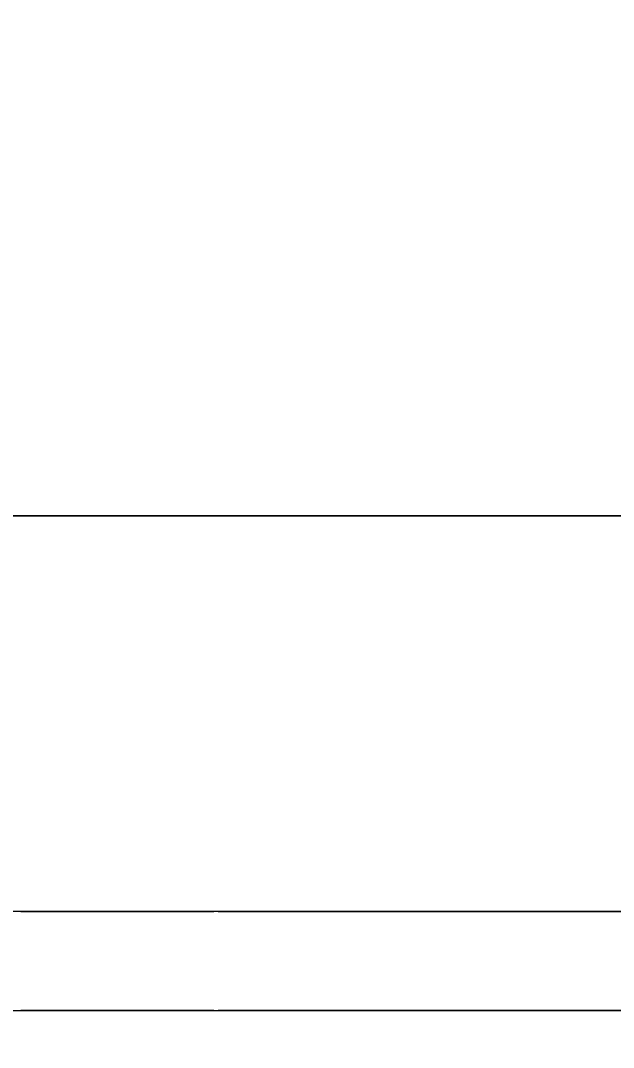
# Model space of a CAD drawing. Header units: millimetres. Extents: x -3724 to 231642, y -8553 to 29017.
# Drawn here: x 11292.5 to 11412.5, y 7928.5 to 8136.2 of the extents above; entities that cross this region are included whole.
import ezdxf

# ---------------------------------------------------------------- set-up
doc = ezdxf.new("R2010")
doc.units = ezdxf.units.MM
doc.layers.add('A-ANNO-DIMS', color=7, linetype='Continuous', lineweight=9)
doc.layers.add('A-ANNO-DIMS-100', color=7, linetype='Continuous', lineweight=9)
doc.layers.add('I-FURN-1', color=9, linetype='Continuous', lineweight=9, true_color=0x808080)
doc.styles.add('ISOCPEUR', font='isocpeur.ttf', dxfattribs={"width": 0.9, "height": 250})
doc.styles.add('ISOCPEUR_1', font='isocpeur.ttf', dxfattribs={"width": 0.9, "height": 200})
doc.dimstyles.new('ISO-2_0_0_9К_Средний_округл2', dxfattribs={"dimscale": 304.8, "dimtxt": 199.196235, "dimasz": 0.492126, "dimexe": 0.393701, "dimexo": 0, "dimgap": 0, "dimtad": 1, "dimdec": 0, "dimrnd": 10, "dimzin": 0, "dimdsep": 46, "dimtxsty": 'ISOCPEUR_1', "dimblk1": 'OBLIQUE', "dimblk2": 'OBLIQUE', "dimsah": 1, "dimcen": 0.09, "dimdle": 0.393701, "dimazin": 0, "dimtfac": 1, "dimtdec": 4, "dimtix": 1, "dimtmove": 0, "dimatfit": 3, "dimfxl": 1, "dimtvp": 1, "dimtolj": 1, "dimtzin": 0, "dimarcsym": 2})
doc.dimstyles.new('ISO-2_5_0_9К_БОЛЬШОЙ', dxfattribs={"dimscale": 304.8, "dimtxt": 248.995294, "dimasz": 0.492126, "dimexe": 0.393701, "dimexo": 0.984252, "dimgap": 0, "dimtad": 1, "dimdec": 0, "dimrnd": 10, "dimzin": 0, "dimdsep": 46, "dimtxsty": 'ISOCPEUR', "dimblk1": 'OBLIQUE', "dimblk2": 'OBLIQUE', "dimsah": 1, "dimcen": 0.09, "dimdle": 0.393701, "dimazin": 0, "dimtfac": 1, "dimtdec": 4, "dimtix": 1, "dimtmove": 0, "dimatfit": 3, "dimfxl": 1, "dimtvp": 1, "dimtolj": 1, "dimtzin": 0, "dimarcsym": 2})

# ---------------------------------------------------------------- blocks, each defined once
blk = doc.blocks.new('Бизиборд лего - бизиборд 1_21б-32328682-План расстановки мебели и оборудования 1 этажа в осях 1-12')
at = {"layer": 'I-FURN-1'}
for p, q in [((1245, 100), (935, 100)), ((935, 100), (1245, 100)), ((1500, 20), (1000, 20)), ((1050.07, 20), (1089.13, 20)), ((1089.13, 20), (1050.07, 20)), ((1050.07, 20), (1089.13, 20)), ((1090, 20), (1108.66, 20)), ((1090.34, 20), (1090, 20)), ((1090, 20), (1108.66, 20)), ((1108.66, 20), (1090, 20)), ((1090, 20), (1108.66, 20)), ((1092.93, 20), (1090, 20)), ((1090, 20), (1108.66, 20)), ((1090.34, 20), (1090, 20)), ((1090, 20), (1095, 20)), ((1097.41, 20), (1090, 20)), ((1090, 20), (1108.66, 20)), ((1107.07, 20), (1090, 20)), ((1090, 20), (1091.34, 20)), ((1090.34, 20), (1090, 20)), ((1090, 20), (1100, 20)), ((1092.93, 20), (1090, 20)), ((1090, 20), (1091.34, 20)), ((1097.41, 20), (1090, 20)), ((1090, 20), (1102.59, 20)), ((1090.34, 20), (1090, 20)), ((1090, 20), (1108.66, 20)), ((1108.66, 20), (1090, 20)), ((1090, 20), (1108.66, 20)), ((1108.66, 20), (1090, 20)), ((1090, 20), (1108.66, 20)), ((1108.66, 20), (1090, 20)), ((1090, 20), (1108.66, 20)), ((1108.66, 20), (1090, 20)), ((1090, 20), (1108.66, 20)), ((1108.66, 20), (1090, 20)), ((1090, 20), (1108.66, 20)), ((1108.66, 20), (1090, 20)), ((1090, 20), (1100, 20)), ((1091.34, 20), (1090, 20)), ((1090, 20), (1108.66, 20)), ((1108.66, 20), (1090, 20)), ((1090, 20), (1108.66, 20)), ((1092.93, 20), (1090, 20)), ((1090, 20), (1108.66, 20)), ((1090.34, 20), (1090, 20)), ((1090, 20), (1108.66, 20)), ((1091.34, 20), (1090, 20)), ((1090, 20), (1108.66, 20)), ((1091.34, 20), (1090, 20)), ((1090, 20), (1091.34, 20)), ((1108.66, 20), (1090, 20)), ((1090, 20), (1092.93, 20)), ((1108.66, 20), (1090, 20)), ((1090, 20), (1108.66, 20)), ((1108.66, 20), (1090, 20)), ((1090, 20), (1108.66, 20)), ((1108.66, 20), (1090, 20)), ((1090, 20), (1107.07, 20)), ((1105, 20), (1090, 20)), ((1092.93, 20), (1090.34, 20)), ((1102.59, 20), (1090.34, 20)), ((1092.93, 20), (1090.34, 20)), ((1108.66, 20), (1090.34, 20)), ((1091.34, 20), (1090.34, 20)), ((1091.34, 20), (1092.93, 20)), ((1092.93, 20), (1091.34, 20)), ((1091.34, 20), (1092.93, 20)), ((1091.34, 20), (1100, 20)), ((1091.34, 20), (1100, 20)), ((1092.93, 20), (1091.34, 20)), ((1092.93, 20), (1091.34, 20)), ((1100, 20), (1091.34, 20)), ((1095, 20), (1091.34, 20)), ((1091.34, 20), (1102.59, 20)), ((1095, 20), (1092.93, 20)), ((1108.66, 20), (1092.93, 20)), ((1095, 20), (1092.93, 20)), ((1108.66, 20), (1092.93, 20)), ((1095, 20), (1092.93, 20)), ((1108.66, 20), (1092.93, 20)), ((1095, 20), (1092.93, 20)), ((1092.93, 20), (1097.41, 20)), ((1095, 20), (1098.9, 20)), ((1098.9, 20), (1095, 20)), ((1095, 20), (1098.9, 20)), ((1097.41, 20), (1095, 20)), ((1095, 20), (1097.41, 20)), ((1097.41, 20), (1095, 20)), ((1097.41, 20), (1095, 20)), ((1097.41, 20), (1095, 20)), ((1108.66, 20), (1095, 20)), ((1100, 20), (1097.41, 20)), ((1097.41, 20), (1108.66, 20)), ((1100, 20), (1097.41, 20)), ((1100, 20), (1097.41, 20)), ((1102.59, 20), (1097.41, 20)), ((1100, 20), (1097.41, 20)), ((1100, 20), (1097.41, 20)), ((1097.41, 20), (1100, 20)), ((1100, 20), (1108.66, 20)), ((1108.66, 20), (1100, 20)), ((1100, 20), (1108.66, 20)), ((1108.66, 20), (1100, 20)), ((1108.66, 20), (1100, 20)), ((1100, 20), (1108.66, 20)), ((1102.59, 20), (1100, 20)), ((1100, 20), (1108.66, 20)), ((1100, 20), (1105, 20)), ((1100, 20), (1102.59, 20)), ((1102.59, 20), (1100, 20)), ((1102.59, 20), (1100, 20)), ((1108.66, 20), (1100, 20)), ((1100, 20), (1102.59, 20)), ((1108.66, 20), (1102.59, 20)), ((1105, 20), (1102.59, 20)), ((1108.66, 20), (1102.59, 20)), ((1102.59, 20), (1108.66, 20)), ((1102.59, 20), (1105, 20)), ((1107.07, 20), (1102.59, 20)), ((1105, 20), (1102.59, 20)), ((1102.59, 20), (1108.66, 20)), ((1102.59, 20), (1105, 20)), ((1108.66, 20), (1105, 20)), ((1105, 20), (1108.66, 20)), ((1105, 20), (1107.07, 20)), ((1108.66, 20), (1105, 20)), ((1105, 20), (1107.07, 20)), ((1107.07, 20), (1105, 20)), ((1108.66, 20), (1107.07, 20)), ((1107.07, 20), (1108.66, 20)), ((1108.66, 20), (1107.07, 20)), ((1107.07, 20), (1108.66, 20)), ((1107.07, 20), (1110, 20)), ((1110, 20), (1107.07, 20)), ((1108.66, 20), (1108.67, 20)), ((1108.67, 20), (1108.66, 20)), ((1108.66, 20), (1108.67, 20)), ((1108.67, 20), (1108.66, 20)), ((1108.66, 20), (1108.67, 20)), ((1108.67, 20), (1108.66, 20)), ((1108.66, 20), (1108.67, 20)), ((1108.67, 20), (1108.66, 20)), ((1108.66, 20), (1108.67, 20)), ((1108.67, 20), (1108.66, 20)), ((1108.66, 20), (1108.67, 20)), ((1108.67, 20), (1108.66, 20)), ((1108.66, 20), (1108.67, 20)), ((1108.67, 20), (1108.66, 20)), ((1108.66, 20), (1108.67, 20)), ((1108.67, 20), (1108.66, 20)), ((1108.66, 20), (1108.67, 20)), ((1108.67, 20), (1108.66, 20)), ((1108.66, 20), (1108.67, 20)), ((1108.67, 20), (1108.66, 20)), ((1108.66, 20), (1108.67, 20)), ((1108.67, 20), (1108.66, 20)), ((1108.66, 20), (1108.67, 20)), ((1108.67, 20), (1108.66, 20)), ((1108.66, 20), (1108.67, 20)), ((1108.67, 20), (1108.66, 20)), ((1108.66, 20), (1108.67, 20)), ((1108.67, 20), (1108.66, 20)), ((1108.66, 20), (1108.67, 20)), ((1108.67, 20), (1108.66, 20)), ((1108.66, 20), (1108.67, 20)), ((1108.67, 20), (1108.66, 20)), ((1108.66, 20), (1108.67, 20)), ((1108.67, 20), (1108.66, 20)), ((1108.66, 20), (1108.67, 20)), ((1108.67, 20), (1108.66, 20)), ((1108.66, 20), (1108.67, 20)), ((1108.67, 20), (1108.66, 20)), ((1108.66, 20), (1108.67, 20)), ((1108.67, 20), (1108.66, 20)), ((1108.66, 20), (1108.67, 20)), ((1108.67, 20), (1108.66, 20)), ((1108.66, 20), (1108.67, 20)), ((1108.67, 20), (1108.66, 20)), ((1108.66, 20), (1108.67, 20)), ((1108.67, 20), (1108.66, 20)), ((1108.66, 20), (1108.67, 20)), ((1108.67, 20), (1108.66, 20)), ((1108.66, 20), (1108.67, 20)), ((1108.67, 20), (1108.66, 20)), ((1108.66, 20), (1108.67, 20)), ((1108.67, 20), (1108.66, 20)), ((1108.67, 20), (1110, 20)), ((1110, 20), (1108.67, 20)), ((1108.67, 20), (1110, 20)), ((1110, 20), (1108.67, 20)), ((1108.67, 20), (1110, 20)), ((1110, 20), (1108.67, 20)), ((1108.67, 20), (1110, 20)), ((1110, 20), (1108.67, 20)), ((1108.67, 20), (1110, 20)), ((1109.66, 20), (1108.67, 20)), ((1108.67, 20), (1110, 20)), ((1110, 20), (1108.67, 20)), ((1108.67, 20), (1110, 20)), ((1109.66, 20), (1108.67, 20)), ((1108.67, 20), (1110, 20)), ((1109.66, 20), (1108.67, 20)), ((1108.67, 20), (1109.66, 20)), ((1110, 20), (1108.67, 20)), ((1108.67, 20), (1110, 20)), ((1110, 20), (1108.67, 20)), ((1108.67, 20), (1110, 20)), ((1110, 20), (1108.67, 20)), ((1108.67, 20), (1109.66, 20)), ((1110, 20), (1108.67, 20)), ((1108.67, 20), (1110, 20)), ((1110, 20), (1108.67, 20)), ((1108.67, 20), (1110, 20)), ((1110, 20), (1108.67, 20)), ((1108.67, 20), (1110, 20)), ((1110, 20), (1108.67, 20)), ((1108.67, 20), (1110, 20)), ((1110, 20), (1108.67, 20)), ((1108.67, 20), (1110, 20)), ((1109.66, 20), (1108.67, 20)), ((1108.67, 20), (1110, 20)), ((1110, 20), (1108.67, 20)), ((1108.67, 20), (1110, 20)), ((1110, 20), (1108.67, 20)), ((1108.67, 20), (1110, 20)), ((1110, 20), (1108.67, 20)), ((1108.67, 20), (1110, 20)), ((1110, 20), (1108.67, 20)), ((1108.67, 20), (1110, 20)), ((1110, 20), (1108.67, 20)), ((1108.67, 20), (1110, 20)), ((1109.66, 20), (1108.67, 20)), ((1108.67, 20), (1110, 20)), ((1110, 20), (1108.67, 20)), ((1108.67, 20), (1110, 20)), ((1110, 20), (1108.67, 20)), ((1108.67, 20), (1110, 20)), ((1110, 20), (1108.67, 20)), ((1110, 20), (1109.66, 20)), ((1110, 20), (1109.66, 20)), ((1110, 20), (1109.66, 20)), ((1109.66, 20), (1110, 20)), ((1109.66, 20), (1110, 20)), ((1110, 20), (1109.66, 20)), ((1110, 20), (1109.66, 20)), ((1110, 20), (1150, 20)), ((1150, 20), (1110, 20)), ((1110, 20), (1150, 20)), ((1150, 20), (1150.34, 20)), ((1150.34, 20), (1150, 20)), ((1150, 20), (1157.41, 20)), ((1157.41, 20), (1150, 20)), ((1150, 20), (1157.41, 20)), ((1157.41, 20), (1150, 20)), ((1150, 20), (1157.41, 20)), ((1157.41, 20), (1150, 20)), ((1150, 20), (1157.41, 20)), ((1157.41, 20), (1150, 20)), ((1150, 20), (1157.41, 20)), ((1150.34, 20), (1150, 20)), ((1150, 20), (1155, 20)), ((1150.34, 20), (1150, 20)), ((1150, 20), (1152.93, 20)), ((1155, 20), (1150, 20)), ((1150, 20), (1150.34, 20)), ((1157.41, 20), (1150, 20)), ((1150, 20), (1157.41, 20)), ((1157.41, 20), (1150, 20)), ((1150, 20), (1157.41, 20)), ((1157.41, 20), (1150, 20)), ((1150, 20), (1157.41, 20)), ((1155, 20), (1150, 20)), ((1150, 20), (1157.41, 20)), ((1157.41, 20), (1150, 20)), ((1150, 20), (1157.41, 20)), ((1157.41, 20), (1150, 20)), ((1150, 20), (1157.41, 20)), ((1157.41, 20), (1150, 20)), ((1150, 20), (1157.41, 20)), ((1157.41, 20), (1150, 20)), ((1150, 20), (1157.41, 20)), ((1157.41, 20), (1150, 20)), ((1150, 20), (1157.41, 20)), ((1157.41, 20), (1150, 20)), ((1150, 20), (1157.41, 20)), ((1157.41, 20), (1150, 20)), ((1150, 20), (1150.34, 20)), ((1150.34, 20), (1150, 20)), ((1150, 20), (1155, 20)), ((1155, 20), (1150, 20)), ((1150, 20), (1157.41, 20)), ((1157.41, 20), (1150, 20)), ((1150, 20), (1157.41, 20)), ((1157.41, 20), (1150, 20)), ((1150, 20), (1152.93, 20)), ((1157.41, 20), (1150, 20)), ((1150, 20), (1157.41, 20)), ((1157.41, 20), (1150, 20)), ((1150, 20), (1157.41, 20)), ((1157.41, 20), (1150, 20)), ((1150, 20), (1155, 20)), ((1170, 20), (1150, 20)), ((1150.34, 20), (1157.41, 20)), ((1151.34, 20), (1150.34, 20)), ((1157.41, 20), (1150.34, 20)), ((1155, 20), (1150.34, 20)), ((1150.34, 20), (1155, 20)), ((1150.34, 20), (1157.41, 20)), ((1157.41, 20), (1150.34, 20)), ((1151.34, 20), (1157.41, 20)), ((1157.41, 20), (1151.34, 20)), ((1151.34, 20), (1157.41, 20)), ((1152.93, 20), (1151.34, 20)), ((1155, 20), (1152.93, 20)), ((1152.93, 20), (1157.41, 20)), ((1152.93, 20), (1157.41, 20)), ((1157.41, 20), (1155, 20)), ((1155, 20), (1157.41, 20)), ((1157.41, 20), (1155, 20)), ((1157.41, 20), (1155, 20)), ((1155, 20), (1157.41, 20)), ((1157.41, 20), (1155, 20)), ((1155, 20), (1157.41, 20)), ((1157.41, 20), (1155, 20)), ((1155, 20), (1157.41, 20)), ((1157.41, 20), (1157.5, 20)), ((1157.5, 20), (1157.41, 20)), ((1157.41, 20), (1157.5, 20)), ((1157.5, 20), (1157.41, 20)), ((1157.41, 20), (1157.5, 20)), ((1157.5, 20), (1157.41, 20)), ((1157.41, 20), (1157.5, 20)), ((1157.5, 20), (1157.41, 20)), ((1157.41, 20), (1157.5, 20)), ((1157.5, 20), (1157.41, 20)), ((1157.41, 20), (1157.5, 20)), ((1157.5, 20), (1157.41, 20)), ((1157.41, 20), (1157.5, 20)), ((1157.5, 20), (1157.41, 20)), ((1157.41, 20), (1157.5, 20)), ((1157.5, 20), (1157.41, 20)), ((1157.41, 20), (1157.5, 20)), ((1157.5, 20), (1157.41, 20)), ((1157.41, 20), (1157.5, 20)), ((1157.5, 20), (1157.41, 20)), ((1157.41, 20), (1157.5, 20)), ((1157.5, 20), (1157.41, 20)), ((1157.41, 20), (1157.5, 20)), ((1157.5, 20), (1157.41, 20)), ((1157.41, 20), (1157.5, 20)), ((1157.5, 20), (1157.41, 20)), ((1157.41, 20), (1157.5, 20)), ((1157.5, 20), (1157.41, 20)), ((1157.41, 20), (1157.5, 20)), ((1157.5, 20), (1157.41, 20)), ((1157.41, 20), (1157.5, 20)), ((1157.5, 20), (1157.41, 20)), ((1157.41, 20), (1157.5, 20)), ((1157.5, 20), (1157.41, 20)), ((1157.41, 20), (1157.5, 20)), ((1157.5, 20), (1157.41, 20)), ((1157.41, 20), (1157.5, 20)), ((1157.5, 20), (1157.41, 20)), ((1157.41, 20), (1157.5, 20)), ((1157.5, 20), (1157.41, 20)), ((1157.41, 20), (1157.5, 20)), ((1157.5, 20), (1157.41, 20)), ((1157.41, 20), (1157.5, 20)), ((1157.5, 20), (1157.41, 20)), ((1157.41, 20), (1157.5, 20)), ((1157.5, 20), (1157.41, 20)), ((1157.41, 20), (1157.5, 20)), ((1157.5, 20), (1157.41, 20)), ((1157.41, 20), (1157.5, 20)), ((1157.5, 20), (1157.41, 20)), ((1157.41, 20), (1157.5, 20)), ((1157.5, 20), (1157.41, 20)), ((1157.41, 20), (1160, 20)), ((1157.5, 20), (1162.38, 20)), ((1162.38, 20), (1157.5, 20)), ((1157.5, 20), (1162.38, 20)), ((1157.5, 20), (1169.66, 20)), ((1160, 20), (1157.5, 20)), ((1157.5, 20), (1170, 20)), ((1160, 20), (1157.5, 20)), ((1157.5, 20), (1170, 20)), ((1170, 20), (1157.5, 20)), ((1157.5, 20), (1170, 20)), ((1170, 20), (1157.5, 20)), ((1157.5, 20), (1170, 20)), ((1170, 20), (1157.5, 20)), ((1157.5, 20), (1170, 20)), ((1170, 20), (1157.5, 20)), ((1157.5, 20), (1162.59, 20)), ((1162.59, 20), (1157.5, 20)), ((1157.5, 20), (1162.59, 20)), ((1165, 20), (1157.5, 20)), ((1157.5, 20), (1170, 20)), ((1162.59, 20), (1157.5, 20)), ((1157.5, 20), (1170, 20)), ((1170, 20), (1157.5, 20)), ((1157.5, 20), (1170, 20)), ((1170, 20), (1157.5, 20)), ((1157.5, 20), (1169.66, 20)), ((1160, 20), (1157.5, 20)), ((1157.5, 20), (1170, 20)), ((1170, 20), (1157.5, 20)), ((1157.5, 20), (1170, 20)), ((1170, 20), (1157.5, 20)), ((1157.5, 20), (1170, 20)), ((1170, 20), (1157.5, 20)), ((1157.5, 20), (1170, 20)), ((1167.07, 20), (1157.5, 20)), ((1157.5, 20), (1170, 20)), ((1170, 20), (1157.5, 20)), ((1157.5, 20), (1170, 20)), ((1170, 20), (1157.5, 20)), ((1157.5, 20), (1170, 20)), ((1162.59, 20), (1157.5, 20)), ((1157.5, 20), (1160, 20)), ((1167.07, 20), (1157.5, 20)), ((1157.5, 20), (1165, 20)), ((1170, 20), (1157.5, 20)), ((1157.5, 20), (1170, 20)), ((1169.66, 20), (1157.5, 20)), ((1157.5, 20), (1167.07, 20)), ((1165, 20), (1157.5, 20)), ((1157.5, 20), (1170, 20)), ((1170, 20), (1157.5, 20)), ((1157.5, 20), (1170, 20)), ((1170, 20), (1157.5, 20)), ((1157.5, 20), (1170, 20)), ((1170, 20), (1157.5, 20)), ((1162.59, 20), (1160, 20)), ((1170, 20), (1160, 20)), ((1169.66, 20), (1160, 20)), ((1160, 20), (1162.59, 20)), ((1160, 20), (1162.59, 20)), ((1162.59, 20), (1167.07, 20)), ((1167.07, 20), (1162.59, 20)), ((1162.59, 20), (1167.07, 20)), ((1167.07, 20), (1162.59, 20)), ((1162.59, 20), (1169.66, 20)), ((1165, 20), (1162.59, 20)), ((1162.59, 20), (1165, 20)), ((1165, 20), (1162.59, 20)), ((1170, 20), (1162.59, 20)), ((1162.59, 20), (1165, 20)), ((1162.59, 20), (1170, 20)), ((1167.07, 20), (1165, 20)), ((1165, 20), (1170, 20)), ((1167.07, 20), (1165, 20)), ((1170, 20), (1165, 20)), ((1165, 20), (1170, 20)), ((1165, 20), (1170, 20)), ((1170, 20), (1165, 20)), ((1168.66, 20), (1167.07, 20)), ((1170, 20), (1167.07, 20)), ((1170, 20), (1167.07, 20)), ((1170, 20), (1167.07, 20)), ((1170, 20), (1167.07, 20)), ((1167.07, 20), (1170, 20)), ((1167.27, 20), (1168.66, 20)), ((1168.66, 20), (1167.27, 20)), ((1167.27, 20), (1168.66, 20)), ((1169.66, 20), (1168.66, 20)), ((1169.66, 20), (1170, 20)), ((1170, 20), (1169.66, 20)), ((1169.66, 20), (1170, 20)), ((1169.66, 20), (1170, 20)), ((1170, 20), (1169.66, 20)), ((1170, 20), (1169.66, 20)), ((1170, 20), (1210, 20)), ((1210, 20), (1170, 20)), ((1170, 20), (1205, 20)), ((1000, 0), (1500, 0)), ((1089.13, 0), (1050.07, 0)), ((1050.07, 0), (1089.13, 0)), ((1089.13, 0), (1050.07, 0)), ((1090.34, 0), (1090, 0)), ((1090, 0), (1092.93, 0)), ((1090.34, 0), (1090, 0)), ((1090, 0), (1090.34, 0)), ((1108.66, 0), (1090, 0)), ((1090, 0), (1108.66, 0)), ((1090.34, 0), (1090, 0)), ((1090, 0), (1090.34, 0)), ((1108.66, 0), (1090, 0)), ((1090, 0), (1108.66, 0)), ((1100, 0), (1090, 0)), ((1090, 0), (1108.66, 0)), ((1108.66, 0), (1090, 0)), ((1090, 0), (1108.66, 0)), ((1090.34, 0), (1090, 0)), ((1090, 0), (1100, 0)), ((1108.66, 0), (1090, 0)), ((1090, 0), (1108.66, 0)), ((1108.66, 0), (1090, 0)), ((1090, 0), (1108.66, 0)), ((1108.66, 0), (1090, 0)), ((1090, 0), (1108.66, 0)), ((1108.66, 0), (1090, 0)), ((1090, 0), (1108.66, 0)), ((1108.66, 0), (1090, 0)), ((1090, 0), (1108.66, 0)), ((1108.66, 0), (1090, 0)), ((1090, 0), (1095, 0)), ((1108.66, 0), (1090, 0)), ((1090, 0), (1108.66, 0)), ((1108.66, 0), (1090, 0)), ((1090, 0), (1108.66, 0)), ((1108.66, 0), (1090, 0)), ((1090, 0), (1108.66, 0)), ((1108.66, 0), (1090, 0)), ((1090, 0), (1102.59, 0)), ((1108.66, 0), (1090, 0)), ((1090, 0), (1108.66, 0)), ((1108.66, 0), (1090, 0)), ((1090, 0), (1108.66, 0)), ((1091.34, 0), (1090, 0)), ((1090, 0), (1092.93, 0)), ((1108.66, 0), (1090, 0)), ((1090, 0), (1108.66, 0)), ((1105, 0), (1090, 0)), ((1090, 0), (1092.93, 0)), ((1095, 0), (1090, 0)), ((1090, 0), (1090.34, 0)), ((1108.66, 0), (1090, 0)), ((1090, 0), (1108.66, 0)), ((1108.66, 0), (1090, 0)), ((1090, 0), (1108.66, 0)), ((1092.93, 0), (1090, 0)), ((1090, 0), (1092.93, 0)), ((1097.41, 0), (1090.34, 0)), ((1091.34, 0), (1090.34, 0)), ((1090.34, 0), (1091.34, 0)), ((1091.34, 0), (1090.34, 0)), ((1090.34, 0), (1091.34, 0)), ((1092.93, 0), (1090.34, 0)), ((1090.34, 0), (1091.34, 0)), ((1098.9, 0), (1091.34, 0)), ((1091.34, 0), (1098.9, 0)), ((1098.9, 0), (1091.34, 0)), ((1092.93, 0), (1091.34, 0)), ((1091.34, 0), (1108.66, 0)), ((1092.93, 0), (1091.34, 0)), ((1091.34, 0), (1092.93, 0)), ((1092.93, 0), (1091.34, 0)), ((1091.34, 0), (1092.93, 0)), ((1092.93, 0), (1102.59, 0)), ((1095, 0), (1092.93, 0)), ((1095, 0), (1092.93, 0)), ((1092.93, 0), (1095, 0)), ((1108.66, 0), (1092.93, 0)), ((1095, 0), (1092.93, 0)), ((1092.93, 0), (1100, 0)), ((1092.93, 0), (1097.41, 0)), ((1092.93, 0), (1105, 0)), ((1109.66, 0), (1092.93, 0)), ((1092.93, 0), (1095, 0)), ((1102.59, 0), (1095, 0)), ((1097.41, 0), (1095, 0)), ((1095, 0), (1097.41, 0)), ((1095, 0), (1097.41, 0)), ((1100, 0), (1095, 0)), ((1097.41, 0), (1095, 0)), ((1095, 0), (1110, 0)), ((1100, 0), (1097.41, 0)), ((1100, 0), (1097.41, 0)), ((1097.41, 0), (1100, 0)), ((1097.41, 0), (1102.59, 0)), ((1097.41, 0), (1105, 0)), ((1100, 0), (1097.41, 0)), ((1108.66, 0), (1100, 0)), ((1100, 0), (1108.66, 0)), ((1108.66, 0), (1100, 0)), ((1102.59, 0), (1100, 0)), ((1102.59, 0), (1100, 0)), ((1100, 0), (1102.59, 0)), ((1108.66, 0), (1100, 0)), ((1100, 0), (1102.59, 0)), ((1107.07, 0), (1100, 0)), ((1100, 0), (1102.59, 0)), ((1107.07, 0), (1100, 0)), ((1105, 0), (1102.59, 0)), ((1102.59, 0), (1108.66, 0)), ((1105, 0), (1102.59, 0)), ((1105, 0), (1102.59, 0)), ((1102.59, 0), (1105, 0)), ((1102.59, 0), (1105, 0)), ((1102.59, 0), (1105, 0)), ((1102.59, 0), (1105, 0)), ((1102.59, 0), (1105, 0)), ((1107.07, 0), (1105, 0)), ((1107.07, 0), (1105, 0)), ((1108.66, 0), (1105, 0)), ((1105, 0), (1107.07, 0)), ((1105, 0), (1107.07, 0)), ((1105, 0), (1107.07, 0)), ((1105, 0), (1108.66, 0)), ((1105, 0), (1108.66, 0)), ((1108.66, 0), (1105, 0)), ((1105, 0), (1108.66, 0)), ((1105, 0), (1107.07, 0)), ((1108.66, 0), (1107.07, 0)), ((1108.66, 0), (1107.07, 0)), ((1107.07, 0), (1108.66, 0)), ((1107.07, 0), (1108.66, 0)), ((1107.07, 0), (1108.66, 0)), ((1108.66, 0), (1107.07, 0)), ((1108.66, 0), (1107.07, 0)), ((1107.07, 0), (1108.66, 0)), ((1108.67, 0), (1108.66, 0)), ((1108.66, 0), (1108.67, 0)), ((1108.67, 0), (1108.66, 0)), ((1108.66, 0), (1108.67, 0)), ((1108.67, 0), (1108.66, 0)), ((1108.66, 0), (1108.67, 0)), ((1108.67, 0), (1108.66, 0)), ((1108.66, 0), (1108.67, 0)), ((1108.67, 0), (1108.66, 0)), ((1108.66, 0), (1108.67, 0)), ((1108.67, 0), (1108.66, 0)), ((1108.66, 0), (1108.67, 0)), ((1108.67, 0), (1108.66, 0)), ((1108.66, 0), (1108.67, 0)), ((1108.67, 0), (1108.66, 0)), ((1108.66, 0), (1108.67, 0)), ((1108.67, 0), (1108.66, 0)), ((1108.66, 0), (1108.67, 0)), ((1108.67, 0), (1108.66, 0)), ((1108.66, 0), (1108.67, 0)), ((1108.67, 0), (1108.66, 0)), ((1108.66, 0), (1108.67, 0)), ((1108.67, 0), (1108.66, 0)), ((1108.66, 0), (1108.67, 0)), ((1108.67, 0), (1108.66, 0)), ((1108.66, 0), (1108.67, 0)), ((1108.67, 0), (1108.66, 0)), ((1108.66, 0), (1108.67, 0)), ((1108.67, 0), (1108.66, 0)), ((1108.66, 0), (1108.67, 0)), ((1108.67, 0), (1108.66, 0)), ((1108.66, 0), (1108.67, 0)), ((1108.67, 0), (1108.66, 0)), ((1108.66, 0), (1108.67, 0)), ((1108.67, 0), (1108.66, 0)), ((1108.66, 0), (1108.67, 0)), ((1108.67, 0), (1108.66, 0)), ((1108.66, 0), (1108.67, 0)), ((1108.67, 0), (1108.66, 0)), ((1108.66, 0), (1108.67, 0)), ((1108.67, 0), (1108.66, 0)), ((1108.66, 0), (1108.67, 0)), ((1108.67, 0), (1108.66, 0)), ((1108.66, 0), (1108.67, 0)), ((1108.67, 0), (1108.66, 0)), ((1108.66, 0), (1108.67, 0)), ((1108.67, 0), (1108.66, 0)), ((1108.66, 0), (1108.67, 0)), ((1108.67, 0), (1108.66, 0)), ((1108.66, 0), (1108.67, 0)), ((1108.67, 0), (1108.66, 0)), ((1108.66, 0), (1108.67, 0)), ((1109.66, 0), (1108.67, 0)), ((1108.67, 0), (1110, 0)), ((1110, 0), (1108.67, 0)), ((1108.67, 0), (1110, 0)), ((1109.66, 0), (1108.67, 0)), ((1108.67, 0), (1109.66, 0)), ((1110, 0), (1108.67, 0)), ((1108.67, 0), (1109.66, 0)), ((1110, 0), (1108.67, 0)), ((1108.67, 0), (1110, 0)), ((1110, 0), (1108.67, 0)), ((1108.67, 0), (1110, 0)), ((1110, 0), (1108.67, 0)), ((1108.67, 0), (1110, 0)), ((1110, 0), (1108.67, 0)), ((1108.67, 0), (1110, 0)), ((1110, 0), (1108.67, 0)), ((1108.67, 0), (1110, 0)), ((1110, 0), (1108.67, 0)), ((1108.67, 0), (1110, 0)), ((1110, 0), (1108.67, 0)), ((1108.67, 0), (1110, 0)), ((1110, 0), (1108.67, 0)), ((1108.67, 0), (1110, 0)), ((1110, 0), (1108.67, 0)), ((1108.67, 0), (1110, 0)), ((1110, 0), (1108.67, 0)), ((1108.67, 0), (1109.66, 0)), ((1110, 0), (1108.67, 0)), ((1108.67, 0), (1110, 0)), ((1110, 0), (1108.67, 0)), ((1108.67, 0), (1110, 0)), ((1110, 0), (1108.67, 0)), ((1108.67, 0), (1110, 0)), ((1110, 0), (1108.67, 0)), ((1108.67, 0), (1110, 0)), ((1110, 0), (1108.67, 0)), ((1108.67, 0), (1110, 0)), ((1110, 0), (1108.67, 0)), ((1108.67, 0), (1110, 0)), ((1110, 0), (1108.67, 0)), ((1108.67, 0), (1110, 0)), ((1110, 0), (1108.67, 0)), ((1108.67, 0), (1110, 0)), ((1110, 0), (1108.67, 0)), ((1108.67, 0), (1110, 0)), ((1109.66, 0), (1108.67, 0)), ((1108.67, 0), (1109.66, 0)), ((1110, 0), (1108.67, 0)), ((1108.67, 0), (1110, 0)), ((1110, 0), (1108.67, 0)), ((1108.67, 0), (1110, 0)), ((1110, 0), (1109.66, 0)), ((1110, 0), (1109.66, 0)), ((1109.66, 0), (1110, 0)), ((1109.66, 0), (1110, 0)), ((1109.66, 0), (1110, 0)), ((1110, 0), (1109.66, 0)), ((1109.66, 0), (1110, 0)), ((1110, 0), (1109.66, 0)), ((1150, 0), (1110, 0)), ((1110, 0), (1150, 0)), ((1150, 0), (1110, 0)), ((1157.41, 0), (1150, 0)), ((1150, 0), (1150.34, 0)), ((1157.41, 0), (1150, 0)), ((1150, 0), (1157.41, 0)), ((1157.41, 0), (1150, 0)), ((1150, 0), (1152.93, 0)), ((1150.34, 0), (1150, 0)), ((1150, 0), (1150.34, 0)), ((1157.41, 0), (1150, 0)), ((1150, 0), (1157.41, 0)), ((1157.41, 0), (1150, 0)), ((1150, 0), (1157.41, 0)), ((1157.41, 0), (1150, 0)), ((1150, 0), (1157.41, 0)), ((1151.34, 0), (1150, 0)), ((1150, 0), (1157.41, 0)), ((1157.41, 0), (1150, 0)), ((1150, 0), (1157.41, 0)), ((1157.41, 0), (1150, 0)), ((1150, 0), (1157.41, 0)), ((1157.41, 0), (1150, 0)), ((1150, 0), (1157.41, 0)), ((1157.41, 0), (1150, 0)), ((1150, 0), (1157.41, 0)), ((1157.41, 0), (1150, 0)), ((1150, 0), (1157.41, 0)), ((1150.34, 0), (1150, 0)), ((1150, 0), (1150.34, 0)), ((1157.41, 0), (1150, 0)), ((1150, 0), (1157.41, 0)), ((1157.41, 0), (1150, 0)), ((1150, 0), (1157.41, 0)), ((1157.41, 0), (1150, 0)), ((1150, 0), (1157.41, 0)), ((1157.41, 0), (1150, 0)), ((1150, 0), (1157.41, 0)), ((1157.41, 0), (1150, 0)), ((1150, 0), (1157.41, 0)), ((1157.41, 0), (1150, 0)), ((1150, 0), (1157.41, 0)), ((1157.41, 0), (1150, 0)), ((1150, 0), (1157.41, 0)), ((1157.41, 0), (1150, 0)), ((1150, 0), (1157.41, 0)), ((1150.34, 0), (1150, 0)), ((1150, 0), (1152.93, 0)), ((1150.34, 0), (1150, 0)), ((1150, 0), (1152.93, 0)), ((1157.41, 0), (1150, 0)), ((1150, 0), (1157.41, 0)), ((1157.41, 0), (1150, 0)), ((1150, 0), (1157.41, 0)), ((1152.93, 0), (1150, 0)), ((1150, 0), (1155, 0)), ((1150.34, 0), (1152.93, 0)), ((1151.34, 0), (1150.34, 0)), ((1150.34, 0), (1151.34, 0)), ((1151.34, 0), (1150.34, 0)), ((1150.34, 0), (1157.41, 0)), ((1151.34, 0), (1150.34, 0)), ((1152.93, 0), (1150.34, 0)), ((1157.41, 0), (1151.34, 0)), ((1151.34, 0), (1157.41, 0)), ((1157.41, 0), (1151.34, 0)), ((1152.93, 0), (1151.34, 0)), ((1151.34, 0), (1152.93, 0)), ((1157.41, 0), (1151.34, 0)), ((1152.93, 0), (1151.34, 0)), ((1157.41, 0), (1151.34, 0)), ((1152.93, 0), (1155, 0)), ((1152.93, 0), (1155, 0)), ((1155, 0), (1152.93, 0)), ((1152.93, 0), (1155, 0)), ((1157.41, 0), (1152.93, 0)), ((1152.93, 0), (1157.41, 0)), ((1155, 0), (1152.93, 0)), ((1152.93, 0), (1155, 0)), ((1155, 0), (1152.93, 0)), ((1155, 0), (1157.41, 0)), ((1155, 0), (1157.41, 0)), ((1157.41, 0), (1155, 0)), ((1155, 0), (1157.41, 0)), ((1157.41, 0), (1155, 0)), ((1155, 0), (1157.41, 0)), ((1162.59, 0), (1155, 0)), ((1155, 0), (1170, 0)), ((1157.5, 0), (1157.41, 0)), ((1157.41, 0), (1157.5, 0)), ((1157.5, 0), (1157.41, 0)), ((1157.41, 0), (1157.5, 0)), ((1157.5, 0), (1157.41, 0)), ((1157.41, 0), (1157.5, 0)), ((1157.5, 0), (1157.41, 0)), ((1157.41, 0), (1157.5, 0)), ((1157.5, 0), (1157.41, 0)), ((1157.41, 0), (1157.5, 0)), ((1157.5, 0), (1157.41, 0)), ((1157.41, 0), (1157.5, 0)), ((1157.5, 0), (1157.41, 0)), ((1157.41, 0), (1157.5, 0)), ((1157.5, 0), (1157.41, 0)), ((1157.41, 0), (1157.5, 0)), ((1157.5, 0), (1157.41, 0)), ((1157.41, 0), (1157.5, 0)), ((1157.5, 0), (1157.41, 0)), ((1157.41, 0), (1157.5, 0)), ((1157.5, 0), (1157.41, 0)), ((1157.41, 0), (1157.5, 0)), ((1157.5, 0), (1157.41, 0)), ((1157.41, 0), (1157.5, 0)), ((1157.5, 0), (1157.41, 0)), ((1157.41, 0), (1157.5, 0)), ((1157.5, 0), (1157.41, 0)), ((1157.41, 0), (1157.5, 0)), ((1157.5, 0), (1157.41, 0)), ((1157.41, 0), (1157.5, 0)), ((1157.5, 0), (1157.41, 0)), ((1157.41, 0), (1157.5, 0)), ((1157.5, 0), (1157.41, 0)), ((1157.41, 0), (1157.5, 0)), ((1157.5, 0), (1157.41, 0)), ((1157.41, 0), (1157.5, 0)), ((1157.5, 0), (1157.41, 0)), ((1157.41, 0), (1157.5, 0)), ((1157.5, 0), (1157.41, 0)), ((1157.41, 0), (1157.5, 0)), ((1157.5, 0), (1157.41, 0)), ((1157.41, 0), (1157.5, 0)), ((1157.5, 0), (1157.41, 0)), ((1157.41, 0), (1157.5, 0)), ((1157.5, 0), (1157.41, 0)), ((1157.41, 0), (1157.5, 0)), ((1157.5, 0), (1157.41, 0)), ((1157.41, 0), (1157.5, 0)), ((1157.5, 0), (1157.41, 0)), ((1157.41, 0), (1157.5, 0)), ((1157.5, 0), (1157.41, 0)), ((1157.41, 0), (1157.5, 0)), ((1162.38, 0), (1157.5, 0)), ((1157.5, 0), (1162.38, 0)), ((1162.38, 0), (1157.5, 0)), ((1168.66, 0), (1157.5, 0)), ((1157.5, 0), (1160, 0)), ((1169.66, 0), (1157.5, 0)), ((1157.5, 0), (1170, 0)), ((1162.59, 0), (1157.5, 0)), ((1157.5, 0), (1162.59, 0)), ((1160, 0), (1157.5, 0)), ((1157.5, 0), (1160, 0)), ((1170, 0), (1157.5, 0)), ((1157.5, 0), (1170, 0)), ((1170, 0), (1157.5, 0)), ((1157.5, 0), (1170, 0)), ((1170, 0), (1157.5, 0)), ((1157.5, 0), (1170, 0)), ((1170, 0), (1157.5, 0)), ((1157.5, 0), (1160, 0)), ((1170, 0), (1157.5, 0)), ((1157.5, 0), (1170, 0)), ((1170, 0), (1157.5, 0)), ((1157.5, 0), (1162.59, 0)), ((1170, 0), (1157.5, 0)), ((1157.5, 0), (1170, 0)), ((1170, 0), (1157.5, 0)), ((1157.5, 0), (1170, 0)), ((1170, 0), (1157.5, 0)), ((1157.5, 0), (1170, 0)), ((1170, 0), (1157.5, 0)), ((1157.5, 0), (1170, 0)), ((1170, 0), (1157.5, 0)), ((1157.5, 0), (1170, 0)), ((1170, 0), (1157.5, 0)), ((1157.5, 0), (1170, 0)), ((1170, 0), (1157.5, 0)), ((1157.5, 0), (1170, 0)), ((1170, 0), (1157.5, 0)), ((1157.5, 0), (1170, 0)), ((1170, 0), (1157.5, 0)), ((1157.5, 0), (1170, 0)), ((1170, 0), (1157.5, 0)), ((1157.5, 0), (1170, 0)), ((1170, 0), (1157.5, 0)), ((1157.5, 0), (1170, 0)), ((1170, 0), (1157.5, 0)), ((1157.5, 0), (1170, 0)), ((1160, 0), (1157.5, 0)), ((1157.5, 0), (1162.59, 0)), ((1160, 0), (1157.5, 0)), ((1157.5, 0), (1160, 0)), ((1170, 0), (1157.5, 0)), ((1157.5, 0), (1170, 0)), ((1170, 0), (1157.5, 0)), ((1157.5, 0), (1170, 0)), ((1160, 0), (1165, 0)), ((1162.59, 0), (1160, 0)), ((1160, 0), (1162.59, 0)), ((1160, 0), (1162.59, 0)), ((1162.59, 0), (1160, 0)), ((1165, 0), (1160, 0)), ((1160, 0), (1162.59, 0)), ((1167.07, 0), (1162.59, 0)), ((1162.59, 0), (1167.07, 0)), ((1167.07, 0), (1162.59, 0)), ((1165, 0), (1162.59, 0)), ((1162.59, 0), (1165, 0)), ((1165, 0), (1162.59, 0)), ((1162.59, 0), (1165, 0)), ((1162.59, 0), (1170, 0)), ((1162.59, 0), (1165, 0)), ((1169.66, 0), (1162.59, 0)), ((1162.59, 0), (1170, 0)), ((1162.59, 0), (1165, 0)), ((1165, 0), (1162.59, 0)), ((1165, 0), (1167.07, 0)), ((1167.07, 0), (1165, 0)), ((1165, 0), (1167.07, 0)), ((1167.07, 0), (1165, 0)), ((1165, 0), (1167.07, 0)), ((1165, 0), (1167.07, 0)), ((1167.07, 0), (1165, 0)), ((1165, 0), (1167.07, 0)), ((1167.07, 0), (1165, 0)), ((1167.07, 0), (1169.66, 0)), ((1168.66, 0), (1167.07, 0)), ((1167.07, 0), (1170, 0)), ((1168.66, 0), (1167.07, 0)), ((1167.07, 0), (1168.66, 0)), ((1167.07, 0), (1169.66, 0)), ((1168.66, 0), (1167.07, 0)), ((1167.07, 0), (1170, 0)), ((1168.66, 0), (1167.07, 0)), ((1168.66, 0), (1167.27, 0)), ((1167.27, 0), (1168.66, 0)), ((1168.66, 0), (1167.27, 0)), ((1169.66, 0), (1168.66, 0)), ((1170, 0), (1168.66, 0)), ((1169.66, 0), (1168.66, 0)), ((1168.66, 0), (1169.66, 0)), ((1169.66, 0), (1168.66, 0)), ((1170, 0), (1168.66, 0)), ((1170, 0), (1169.66, 0)), ((1169.66, 0), (1170, 0)), ((1170, 0), (1169.66, 0)), ((1170, 0), (1169.66, 0)), ((1169.66, 0), (1170, 0)), ((1169.66, 0), (1170, 0)), ((1170, 0), (1169.66, 0)), ((1170, 0), (1169.66, 0)), ((1210, 0), (1170, 0)), ((1170, 0), (1210, 0)), ((1210, 0), (1170, 0))]:
    blk.add_line(p, q, dxfattribs=at)
blk = doc.blocks.new('DIMBLOCK113-План расстановки мебели и оборудования 1 этажа в осях 1-12')
at = {"layer": 'A-ANNO-DIMS-100'}
for p, q in [((10242.5, 8036), (10242.5, 8416.23)), ((12825, 8402.3), (12825, 8176.23)), ((12825, 8296.23), (12825, 8402.3)), ((10242.5, 8296.23), (12945, 8296.23)), ((10242.5, 8296.23), (10242.5, 8036))]:
    blk.add_line(p, q, dxfattribs=at)
at = {"layer": 'A-ANNO-DIMS-100', "lineweight": 20}
for p, q in [((10242.5, 8296.23), (10317.5, 8371.23)), ((12825, 8296.23), (12900, 8371.23)), ((10242.5, 8296.23), (10167.5, 8221.23)), ((12825, 8296.23), (12750, 8221.23))]:
    blk.add_line(p, q, dxfattribs=at)
at = {"layer": 'A-ANNO-DIMS-100', "color": 0, "insert": (11361.37, 8557.52), "char_height": 200, "width": 413.7153, "attachment_point": 1, "line_spacing_factor": 1.149209, "style": 'ISOCPEUR_1'}
blk.add_mtext('1/2', dxfattribs=at)
blk = doc.blocks.new('_Oblique')
at = {"color": 0, "linetype": 'ByBlock', "lineweight": -2}
blk.add_line((-0.5, -0.5), (0.5, 0.5), dxfattribs=at)
blk = doc.blocks.new('DIMBLOCK114-План расстановки мебели и оборудования 1 этажа в осях 1-12')
at = {"layer": 'A-ANNO-DIMS-100'}
for p, q in [((7660, 8200), (7660, 9383.39)), ((12825, 8683), (12825, 9383.39)), ((7540, 9263.39), (12945, 9263.39)), ((7660, 9263.39), (7660, 8200)), ((12825, 9263.39), (12825, 8683))]:
    blk.add_line(p, q, dxfattribs=at)
at = {"layer": 'A-ANNO-DIMS-100', "lineweight": 20}
for p, q in [((7660, 9263.39), (7735, 9338.39)), ((12825, 9263.39), (12900, 9338.39)), ((7660, 9263.39), (7585, 9188.39)), ((12825, 9263.39), (12750, 9188.39))]:
    blk.add_line(p, q, dxfattribs=at)
at = {"layer": 'A-ANNO-DIMS-100', "color": 0, "insert": (9948.02, 9590), "char_height": 250, "width": 706.7636, "attachment_point": 1, "line_spacing_factor": 1.149209, "style": 'ISOCPEUR'}
blk.add_mtext('5170', dxfattribs=at)

msp = doc.modelspace()

# ---------------------------------------------------------------- block references
at = {"layer": 'I-FURN-1'}
msp.add_blockref('Бизиборд лего - бизиборд 1_21б-32328682-План расстановки мебели и оборудования 1 этажа в осях 1-12', (10242.5, 7936), dxfattribs=at)

# ---------------------------------------------------------------- dimensions: what is measured, and where the dimension line sits
at = {"layer": 'A-ANNO-DIMS'}
dim = msp.add_linear_dim(base=(12825, 9263.39), p1=(7660, 7900), p2=(12825, 8383), dimstyle='ISO-2_5_0_9К_БОЛЬШОЙ', override={"dimpost": '<>', "dimfxl": 5187.534482}, dxfattribs=at)
dim.commit()
dim.dimension.update_dxf_attribs({"geometry": 'DIMBLOCK114-План расстановки мебели и оборудования 1 этажа в осях 1-12', "text_midpoint": (10242.5, 9388.39)})
dim = msp.add_linear_dim(base=(12825, 8296.23), p1=(10242.5, 8036), p2=(12825, 8402.3), text='1/2', dimstyle='ISO-2_0_0_9К_Средний_округл2', override={"dimpost": '<>', "dimfxl": 2608.347815}, dxfattribs=at)
dim.commit()
dim.dimension.update_dxf_attribs({"geometry": 'DIMBLOCK113-План расстановки мебели и оборудования 1 этажа в осях 1-12', "text_midpoint": (11533.75, 8396.23)})

doc.saveas('drawing.dxf')
